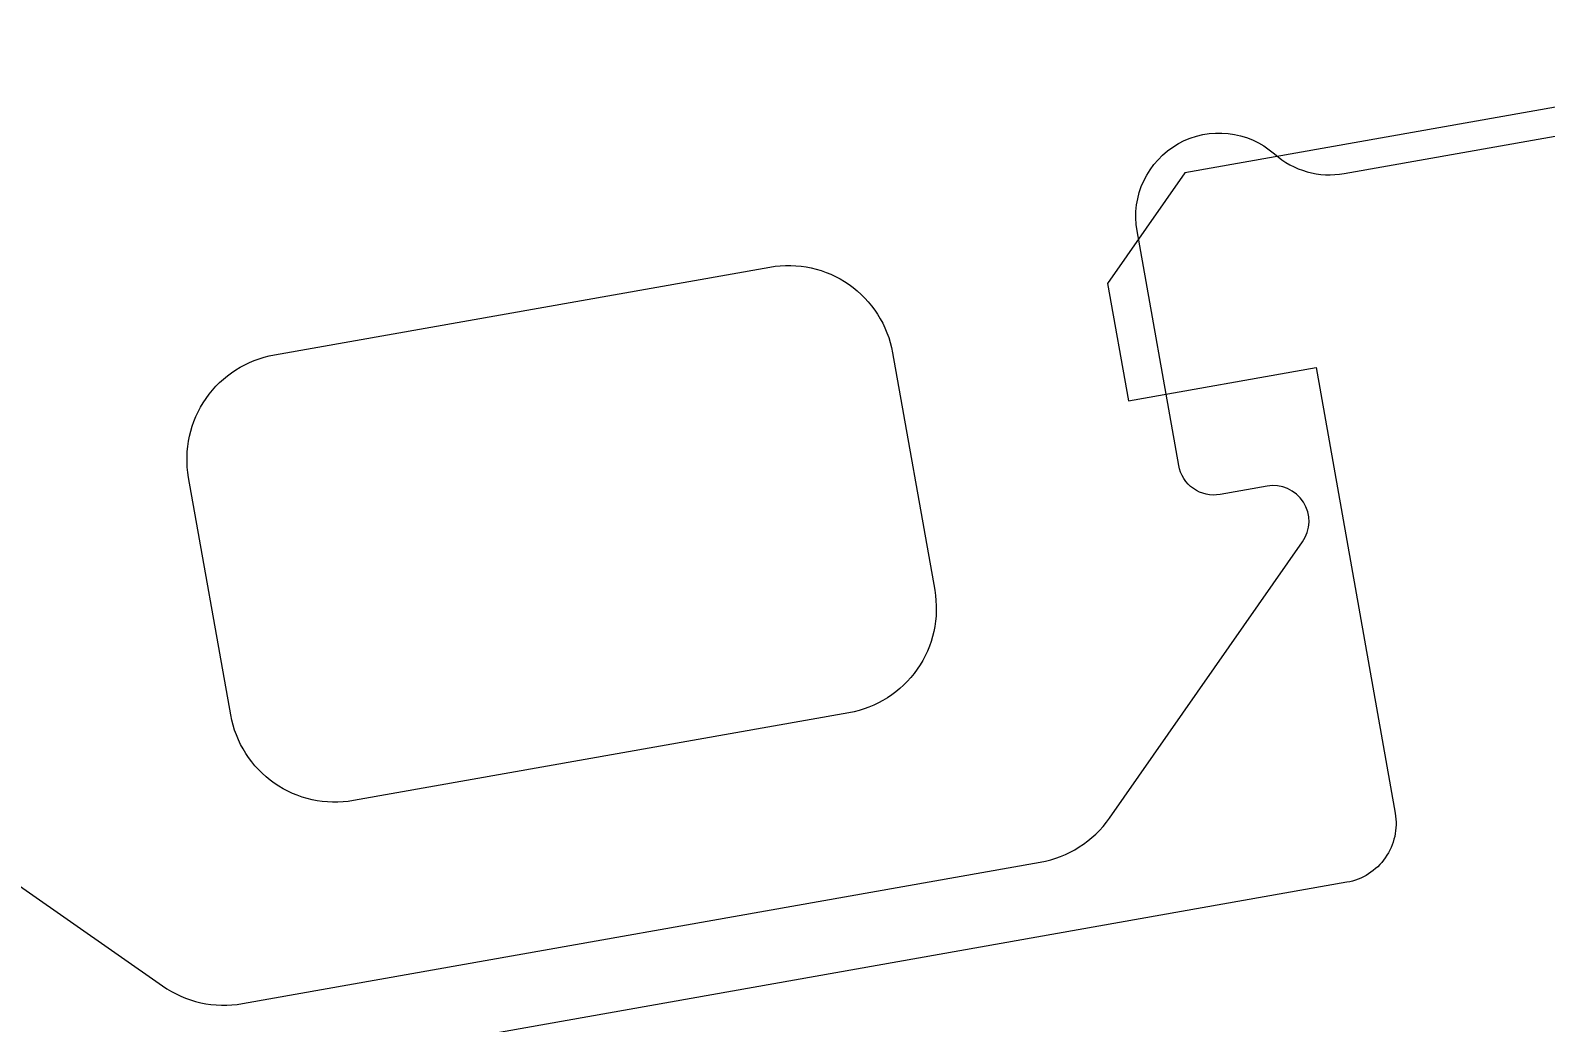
# Model space of a CAD drawing. Header units: millimetres. Extents: x -8417289 to 9420486, y 0 to 166066.
# Drawn here: x 73294.63 to 73302.38, y 105908.38 to 105913.45 of the extents above; entities that cross this region are included whole.
import ezdxf

# ---------------------------------------------------------------- set-up
doc = ezdxf.new("R2010")
doc.units = ezdxf.units.MM
doc.header["$MEASUREMENT"] = 0
doc.layers.add('АР_Размеры', color=175, linetype='Continuous', lineweight=9)
doc.layers.add('АР_Сущ Несущая стена', color=216, linetype='Continuous', lineweight=30)

msp = doc.modelspace()

# ---------------------------------------------------------------- linework, layer by layer
at = {"layer": 'АР_Размеры', "color": 5, "lineweight": 0, "ltscale": 100, "transparency": 33554687}
for points in [[(73340.1577, 105919.7456), (73300.5355, 105912.7231), (73300.1405, 105912.1577), (73300.2469, 105911.5575), (73301.2073, 105911.7277), (73301.6116, 105909.4468, -0.414362), (73301.3646, 105909.0934), (73294.7618, 105907.9232, -0.414326), (73293.5604, 105908.7628), (73293.2838, 105910.3234), (73294.3643, 105910.5149), (73294.2579, 105911.1152), (73293.5726, 105911.489), (73290.2111, 105910.8932, 0.551224), (73290.0161, 105910.4161), (73291.8261, 105907.889, -0.267349), (73291.9264, 105906.8596), (73291.3763, 105905.7715, 0.249629), (73291.4092, 105905.257), (73293.8772, 105901.1129, 0.827043), (73294.8843, 105901.4969), (73294.2247, 105905.2185, -0.414326), (73295.0644, 105906.4199), (73302.3875, 105907.7178, 0.414326)], [(73340.1577, 105919.7456), (73300.5355, 105912.7231), (73300.1405, 105912.1577), (73300.2469, 105911.5575), (73301.2073, 105911.7277), (73301.6116, 105909.4468, -0.414362), (73301.3646, 105909.0934), (73294.7618, 105907.9232, -0.414326), (73293.5604, 105908.7628), (73293.2838, 105910.3234), (73294.3643, 105910.5149), (73294.2579, 105911.1152), (73293.5726, 105911.489), (73290.2111, 105910.8932, 0.551224), (73290.0161, 105910.4161), (73291.8261, 105907.889, -0.267349), (73291.9264, 105906.8596), (73291.3763, 105905.7715, 0.249629), (73291.4092, 105905.257), (73293.8772, 105901.1129, 0.827043), (73294.8843, 105901.4969), (73294.2247, 105905.2185, -0.414326), (73295.0644, 105906.4199), (73302.3875, 105907.7178, 0.414326)], [(73340.1577, 105919.7456), (73300.5355, 105912.7231), (73300.1405, 105912.1577), (73300.2469, 105911.5575), (73301.2073, 105911.7277), (73301.6116, 105909.4468, -0.414362), (73301.3646, 105909.0934), (73294.7618, 105907.9232, -0.414326), (73293.5604, 105908.7628), (73293.2838, 105910.3234), (73294.3643, 105910.5149), (73294.2579, 105911.1152), (73293.5726, 105911.489), (73290.2111, 105910.8932, 0.551224), (73290.0161, 105910.4161), (73291.8261, 105907.889, -0.267349), (73291.9264, 105906.8596), (73291.3763, 105905.7715, 0.249629), (73291.4092, 105905.257), (73293.8772, 105901.1129, 0.827043), (73294.8843, 105901.4969), (73294.2247, 105905.2185, -0.414326), (73295.0644, 105906.4199), (73302.3875, 105907.7178, 0.414326)], [(73340.1577, 105919.7456), (73300.5355, 105912.7231), (73300.1405, 105912.1577), (73300.2469, 105911.5575), (73301.2073, 105911.7277), (73301.6116, 105909.4468, -0.414362), (73301.3646, 105909.0934), (73294.7618, 105907.9232, -0.414326), (73293.5604, 105908.7628), (73293.2838, 105910.3234), (73294.3643, 105910.5149), (73294.2579, 105911.1152), (73293.5726, 105911.489), (73290.2111, 105910.8932, 0.551224), (73290.0161, 105910.4161), (73291.8261, 105907.889, -0.267349), (73291.9264, 105906.8596), (73291.3763, 105905.7715, 0.249629), (73291.4092, 105905.257), (73293.8772, 105901.1129, 0.827043), (73294.8843, 105901.4969), (73294.2247, 105905.2185, -0.414326), (73295.0644, 105906.4199), (73302.3875, 105907.7178, 0.414326)], [(73340.1577, 105919.7456), (73300.5355, 105912.7231), (73300.1405, 105912.1577), (73300.2469, 105911.5575), (73301.2073, 105911.7277), (73301.6116, 105909.4468, -0.414362), (73301.3646, 105909.0934), (73294.7618, 105907.9232, -0.414326), (73293.5604, 105908.7628), (73293.2838, 105910.3234), (73294.3643, 105910.5149), (73294.2579, 105911.1152), (73293.5726, 105911.489), (73290.2111, 105910.8932, 0.551224), (73290.0161, 105910.4161), (73291.8261, 105907.889, -0.267349), (73291.9264, 105906.8596), (73291.3763, 105905.7715, 0.249629), (73291.4092, 105905.257), (73293.8772, 105901.1129, 0.827043), (73294.8843, 105901.4969), (73294.2247, 105905.2185, -0.414326), (73295.0644, 105906.4199), (73302.3875, 105907.7178, 0.414326)], [(73340.1577, 105919.7456), (73300.5355, 105912.7231), (73300.1405, 105912.1577), (73300.2469, 105911.5575), (73301.2073, 105911.7277), (73301.6116, 105909.4468, -0.414362), (73301.3646, 105909.0934), (73294.7618, 105907.9232, -0.414326), (73293.5604, 105908.7628), (73293.2838, 105910.3234), (73294.3643, 105910.5149), (73294.2579, 105911.1152), (73293.5726, 105911.489), (73290.2111, 105910.8932, 0.551224), (73290.0161, 105910.4161), (73291.8261, 105907.889, -0.267349), (73291.9264, 105906.8596), (73291.3763, 105905.7715, 0.249629), (73291.4092, 105905.257), (73293.8772, 105901.1129, 0.827043), (73294.8843, 105901.4969), (73294.2247, 105905.2185, -0.414326), (73295.0644, 105906.4199), (73302.3875, 105907.7178, 0.414326)], [(73340.1577, 105919.7456), (73300.5355, 105912.7231), (73300.1405, 105912.1577), (73300.2469, 105911.5575), (73301.2073, 105911.7277), (73301.6116, 105909.4468, -0.414362), (73301.3646, 105909.0934), (73294.7618, 105907.9232, -0.414326), (73293.5604, 105908.7628), (73293.2838, 105910.3234), (73294.3643, 105910.5149), (73294.2579, 105911.1152), (73293.5726, 105911.489), (73290.2111, 105910.8932, 0.551224), (73290.0161, 105910.4161), (73291.8261, 105907.889, -0.267349), (73291.9264, 105906.8596), (73291.3763, 105905.7715, 0.249629), (73291.4092, 105905.257), (73293.8772, 105901.1129, 0.827043), (73294.8843, 105901.4969), (73294.2247, 105905.2185, -0.414326), (73295.0644, 105906.4199), (73302.3875, 105907.7178, 0.414326)], [(73340.1577, 105919.7456), (73300.5355, 105912.7231), (73300.1405, 105912.1577), (73300.2469, 105911.5575), (73301.2073, 105911.7277), (73301.6116, 105909.4468, -0.414362), (73301.3646, 105909.0934), (73294.7618, 105907.9232, -0.414326), (73293.5604, 105908.7628), (73293.2838, 105910.3234), (73294.3643, 105910.5149), (73294.2579, 105911.1152), (73293.5726, 105911.489), (73290.2111, 105910.8932, 0.551224), (73290.0161, 105910.4161), (73291.8261, 105907.889, -0.267349), (73291.9264, 105906.8596), (73291.3763, 105905.7715, 0.249629), (73291.4092, 105905.257), (73293.8772, 105901.1129, 0.827043), (73294.8843, 105901.4969), (73294.2247, 105905.2185, -0.414326), (73295.0644, 105906.4199), (73302.3875, 105907.7178, 0.414326)], [(73340.1577, 105919.7456), (73300.5355, 105912.7231), (73300.1405, 105912.1577), (73300.2469, 105911.5575), (73301.2073, 105911.7277), (73301.6116, 105909.4468, -0.414362), (73301.3646, 105909.0934), (73294.7618, 105907.9232, -0.414326), (73293.5604, 105908.7628), (73293.2838, 105910.3234), (73294.3643, 105910.5149), (73294.2579, 105911.1152), (73293.5726, 105911.489), (73290.2111, 105910.8932, 0.551224), (73290.0161, 105910.4161), (73291.8261, 105907.889, -0.267349), (73291.9264, 105906.8596), (73291.3763, 105905.7715, 0.249629), (73291.4092, 105905.257), (73293.8772, 105901.1129, 0.827043), (73294.8843, 105901.4969), (73294.2247, 105905.2185, -0.414326), (73295.0644, 105906.4199), (73302.3875, 105907.7178, 0.414326)], [(73340.1577, 105919.7456), (73300.5355, 105912.7231), (73300.1405, 105912.1577), (73300.2469, 105911.5575), (73301.2073, 105911.7277), (73301.6116, 105909.4468, -0.414362), (73301.3646, 105909.0934), (73294.7618, 105907.9232, -0.414326), (73293.5604, 105908.7628), (73293.2838, 105910.3234), (73294.3643, 105910.5149), (73294.2579, 105911.1152), (73293.5726, 105911.489), (73290.2111, 105910.8932, 0.551224), (73290.0161, 105910.4161), (73291.8261, 105907.889, -0.267349), (73291.9264, 105906.8596), (73291.3763, 105905.7715, 0.249629), (73291.4092, 105905.257), (73293.8772, 105901.1129, 0.827043), (73294.8843, 105901.4969), (73294.2247, 105905.2185, -0.414326), (73295.0644, 105906.4199), (73302.3875, 105907.7178, 0.414326)], [(73340.1577, 105919.7456), (73300.5355, 105912.7231), (73300.1405, 105912.1577), (73300.2469, 105911.5575), (73301.2073, 105911.7277), (73301.6116, 105909.4468, -0.414362), (73301.3646, 105909.0934), (73294.7618, 105907.9232, -0.414326), (73293.5604, 105908.7628), (73293.2838, 105910.3234), (73294.3643, 105910.5149), (73294.2579, 105911.1152), (73293.5726, 105911.489), (73290.2111, 105910.8932, 0.551224), (73290.0161, 105910.4161), (73291.8261, 105907.889, -0.267349), (73291.9264, 105906.8596), (73291.3763, 105905.7715, 0.249629), (73291.4092, 105905.257), (73293.8772, 105901.1129, 0.827043), (73294.8843, 105901.4969), (73294.2247, 105905.2185, -0.414326), (73295.0644, 105906.4199), (73302.3875, 105907.7178, 0.414326)], [(73340.1577, 105919.7456), (73300.5355, 105912.7231), (73300.1405, 105912.1577), (73300.2469, 105911.5575), (73301.2073, 105911.7277), (73301.6116, 105909.4468, -0.414362), (73301.3646, 105909.0934), (73294.7618, 105907.9232, -0.414326), (73293.5604, 105908.7628), (73293.2838, 105910.3234), (73294.3643, 105910.5149), (73294.2579, 105911.1152), (73293.5726, 105911.489), (73290.2111, 105910.8932, 0.551224), (73290.0161, 105910.4161), (73291.8261, 105907.889, -0.267349), (73291.9264, 105906.8596), (73291.3763, 105905.7715, 0.249629), (73291.4092, 105905.257), (73293.8772, 105901.1129, 0.827043), (73294.8843, 105901.4969), (73294.2247, 105905.2185, -0.414326), (73295.0644, 105906.4199), (73302.3875, 105907.7178, 0.414326)], [(73340.1577, 105919.7456), (73300.5355, 105912.7231), (73300.1405, 105912.1577), (73300.2469, 105911.5575), (73301.2073, 105911.7277), (73301.6116, 105909.4468, -0.414362), (73301.3646, 105909.0934), (73294.7618, 105907.9232, -0.414326), (73293.5604, 105908.7628), (73293.2838, 105910.3234), (73294.3643, 105910.5149), (73294.2579, 105911.1152), (73293.5726, 105911.489), (73290.2111, 105910.8932, 0.551224), (73290.0161, 105910.4161), (73291.8261, 105907.889, -0.267349), (73291.9264, 105906.8596), (73291.3763, 105905.7715, 0.249629), (73291.4092, 105905.257), (73293.8772, 105901.1129, 0.827043), (73294.8843, 105901.4969), (73294.2247, 105905.2185, -0.414326), (73295.0644, 105906.4199), (73302.3875, 105907.7178, 0.414326)], [(73340.1577, 105919.7456), (73300.5355, 105912.7231), (73300.1405, 105912.1577), (73300.2469, 105911.5575), (73301.2073, 105911.7277), (73301.6116, 105909.4468, -0.414362), (73301.3646, 105909.0934), (73294.7618, 105907.9232, -0.414326), (73293.5604, 105908.7628), (73293.2838, 105910.3234), (73294.3643, 105910.5149), (73294.2579, 105911.1152), (73293.5726, 105911.489), (73290.2111, 105910.8932, 0.551224), (73290.0161, 105910.4161), (73291.8261, 105907.889, -0.267349), (73291.9264, 105906.8596), (73291.3763, 105905.7715, 0.249629), (73291.4092, 105905.257), (73293.8772, 105901.1129, 0.827043), (73294.8843, 105901.4969), (73294.2247, 105905.2185, -0.414326), (73295.0644, 105906.4199), (73302.3875, 105907.7178, 0.414326)], [(73340.1577, 105919.7456), (73300.5355, 105912.7231), (73300.1405, 105912.1577), (73300.2469, 105911.5575), (73301.2073, 105911.7277), (73301.6116, 105909.4468, -0.414362), (73301.3646, 105909.0934), (73294.7618, 105907.9232, -0.414326), (73293.5604, 105908.7628), (73293.2838, 105910.3234), (73294.3643, 105910.5149), (73294.2579, 105911.1152), (73293.5726, 105911.489), (73290.2111, 105910.8932, 0.551224), (73290.0161, 105910.4161), (73291.8261, 105907.889, -0.267349), (73291.9264, 105906.8596), (73291.3763, 105905.7715, 0.249629), (73291.4092, 105905.257), (73293.8772, 105901.1129, 0.827043), (73294.8843, 105901.4969), (73294.2247, 105905.2185, -0.414326), (73295.0644, 105906.4199), (73302.3875, 105907.7178, 0.414326)], [(73340.1577, 105919.7456), (73300.5355, 105912.7231), (73300.1405, 105912.1577), (73300.2469, 105911.5575), (73301.2073, 105911.7277), (73301.6116, 105909.4468, -0.414362), (73301.3646, 105909.0934), (73294.7618, 105907.9232, -0.414326), (73293.5604, 105908.7628), (73293.2838, 105910.3234), (73294.3643, 105910.5149), (73294.2579, 105911.1152), (73293.5726, 105911.489), (73290.2111, 105910.8932, 0.551224), (73290.0161, 105910.4161), (73291.8261, 105907.889, -0.267349), (73291.9264, 105906.8596), (73291.3763, 105905.7715, 0.249629), (73291.4092, 105905.257), (73293.8772, 105901.1129, 0.827043), (73294.8843, 105901.4969), (73294.2247, 105905.2185, -0.414326), (73295.0644, 105906.4199), (73302.3875, 105907.7178, 0.414326)], [(73340.1577, 105919.7456), (73300.5355, 105912.7231), (73300.1405, 105912.1577), (73300.2469, 105911.5575), (73301.2073, 105911.7277), (73301.6116, 105909.4468, -0.414362), (73301.3646, 105909.0934), (73294.7618, 105907.9232, -0.414326), (73293.5604, 105908.7628), (73293.2838, 105910.3234), (73294.3643, 105910.5149), (73294.2579, 105911.1152), (73293.5726, 105911.489), (73290.2111, 105910.8932, 0.551224), (73290.0161, 105910.4161), (73291.8261, 105907.889, -0.267349), (73291.9264, 105906.8596), (73291.3763, 105905.7715, 0.249629), (73291.4092, 105905.257), (73293.8772, 105901.1129, 0.827043), (73294.8843, 105901.4969), (73294.2247, 105905.2185, -0.414326), (73295.0644, 105906.4199), (73302.3875, 105907.7178, 0.414326)], [(73340.1577, 105919.7456), (73300.5355, 105912.7231), (73300.1405, 105912.1577), (73300.2469, 105911.5575), (73301.2073, 105911.7277), (73301.6116, 105909.4468, -0.414362), (73301.3646, 105909.0934), (73294.7618, 105907.9232, -0.414326), (73293.5604, 105908.7628), (73293.2838, 105910.3234), (73294.3643, 105910.5149), (73294.2579, 105911.1152), (73293.5726, 105911.489), (73290.2111, 105910.8932, 0.551224), (73290.0161, 105910.4161), (73291.8261, 105907.889, -0.267349), (73291.9264, 105906.8596), (73291.3763, 105905.7715, 0.249629), (73291.4092, 105905.257), (73293.8772, 105901.1129, 0.827043), (73294.8843, 105901.4969), (73294.2247, 105905.2185, -0.414326), (73295.0644, 105906.4199), (73302.3875, 105907.7178, 0.414326)], [(73340.1577, 105919.7456), (73300.5355, 105912.7231), (73300.1405, 105912.1577), (73300.2469, 105911.5575), (73301.2073, 105911.7277), (73301.6116, 105909.4468, -0.414362), (73301.3646, 105909.0934), (73294.7618, 105907.9232, -0.414326), (73293.5604, 105908.7628), (73293.2838, 105910.3234), (73294.3643, 105910.5149), (73294.2579, 105911.1152), (73293.5726, 105911.489), (73290.2111, 105910.8932, 0.551224), (73290.0161, 105910.4161), (73291.8261, 105907.889, -0.267349), (73291.9264, 105906.8596), (73291.3763, 105905.7715, 0.249629), (73291.4092, 105905.257), (73293.8772, 105901.1129, 0.827043), (73294.8843, 105901.4969), (73294.2247, 105905.2185, -0.414326), (73295.0644, 105906.4199), (73302.3875, 105907.7178, 0.414326)], [(73340.1577, 105919.7456), (73300.5355, 105912.7231), (73300.1405, 105912.1577), (73300.2469, 105911.5575), (73301.2073, 105911.7277), (73301.6116, 105909.4468, -0.414362), (73301.3646, 105909.0934), (73294.7618, 105907.9232, -0.414326), (73293.5604, 105908.7628), (73293.2838, 105910.3234), (73294.3643, 105910.5149), (73294.2579, 105911.1152), (73293.5726, 105911.489), (73290.2111, 105910.8932, 0.551224), (73290.0161, 105910.4161), (73291.8261, 105907.889, -0.267349), (73291.9264, 105906.8596), (73291.3763, 105905.7715, 0.249629), (73291.4092, 105905.257), (73293.8772, 105901.1129, 0.827043), (73294.8843, 105901.4969), (73294.2247, 105905.2185, -0.414326), (73295.0644, 105906.4199), (73302.3875, 105907.7178, 0.414326)], [(73340.1577, 105919.7456), (73300.5355, 105912.7231), (73300.1405, 105912.1577), (73300.2469, 105911.5575), (73301.2073, 105911.7277), (73301.6116, 105909.4468, -0.414362), (73301.3646, 105909.0934), (73294.7618, 105907.9232, -0.414326), (73293.5604, 105908.7628), (73293.2838, 105910.3234), (73294.3643, 105910.5149), (73294.2579, 105911.1152), (73293.5726, 105911.489), (73290.2111, 105910.8932, 0.551224), (73290.0161, 105910.4161), (73291.8261, 105907.889, -0.267349), (73291.9264, 105906.8596), (73291.3763, 105905.7715, 0.249629), (73291.4092, 105905.257), (73293.8772, 105901.1129, 0.827043), (73294.8843, 105901.4969), (73294.2247, 105905.2185, -0.414326), (73295.0644, 105906.4199), (73302.3875, 105907.7178, 0.414326)], [(73340.1577, 105919.7456), (73300.5355, 105912.7231), (73300.1405, 105912.1577), (73300.2469, 105911.5575), (73301.2073, 105911.7277), (73301.6116, 105909.4468, -0.414362), (73301.3646, 105909.0934), (73294.7618, 105907.9232, -0.414326), (73293.5604, 105908.7628), (73293.2838, 105910.3234), (73294.3643, 105910.5149), (73294.2579, 105911.1152), (73293.5726, 105911.489), (73290.2111, 105910.8932, 0.551224), (73290.0161, 105910.4161), (73291.8261, 105907.889, -0.267349), (73291.9264, 105906.8596), (73291.3763, 105905.7715, 0.249629), (73291.4092, 105905.257), (73293.8772, 105901.1129, 0.827043), (73294.8843, 105901.4969), (73294.2247, 105905.2185, -0.414326), (73295.0644, 105906.4199), (73302.3875, 105907.7178, 0.414326)], [(73340.1577, 105919.7456), (73300.5355, 105912.7231), (73300.1405, 105912.1577), (73300.2469, 105911.5575), (73301.2073, 105911.7277), (73301.6116, 105909.4468, -0.414362), (73301.3646, 105909.0934), (73294.7618, 105907.9232, -0.414326), (73293.5604, 105908.7628), (73293.2838, 105910.3234), (73294.3643, 105910.5149), (73294.2579, 105911.1152), (73293.5726, 105911.489), (73290.2111, 105910.8932, 0.551224), (73290.0161, 105910.4161), (73291.8261, 105907.889, -0.267349), (73291.9264, 105906.8596), (73291.3763, 105905.7715, 0.249629), (73291.4092, 105905.257), (73293.8772, 105901.1129, 0.827043), (73294.8843, 105901.4969), (73294.2247, 105905.2185, -0.414326), (73295.0644, 105906.4199), (73302.3875, 105907.7178, 0.414326)], [(73340.1577, 105919.7456), (73300.5355, 105912.7231), (73300.1405, 105912.1577), (73300.2469, 105911.5575), (73301.2073, 105911.7277), (73301.6116, 105909.4468, -0.414362), (73301.3646, 105909.0934), (73294.7618, 105907.9232, -0.414326), (73293.5604, 105908.7628), (73293.2838, 105910.3234), (73294.3643, 105910.5149), (73294.2579, 105911.1152), (73293.5726, 105911.489), (73290.2111, 105910.8932, 0.551224), (73290.0161, 105910.4161), (73291.8261, 105907.889, -0.267349), (73291.9264, 105906.8596), (73291.3763, 105905.7715, 0.249629), (73291.4092, 105905.257), (73293.8772, 105901.1129, 0.827043), (73294.8843, 105901.4969), (73294.2247, 105905.2185, -0.414326), (73295.0644, 105906.4199), (73302.3875, 105907.7178, 0.414326)], [(73340.1577, 105919.7456), (73300.5355, 105912.7231), (73300.1405, 105912.1577), (73300.2469, 105911.5575), (73301.2073, 105911.7277), (73301.6116, 105909.4468, -0.414362), (73301.3646, 105909.0934), (73294.7618, 105907.9232, -0.414326), (73293.5604, 105908.7628), (73293.2838, 105910.3234), (73294.3643, 105910.5149), (73294.2579, 105911.1152), (73293.5726, 105911.489), (73290.2111, 105910.8932, 0.551224), (73290.0161, 105910.4161), (73291.8261, 105907.889, -0.267349), (73291.9264, 105906.8596), (73291.3763, 105905.7715, 0.249629), (73291.4092, 105905.257), (73293.8772, 105901.1129, 0.827043), (73294.8843, 105901.4969), (73294.2247, 105905.2185, -0.414326), (73295.0644, 105906.4199), (73302.3875, 105907.7178, 0.414326)], [(73340.1577, 105919.7456), (73300.5355, 105912.7231), (73300.1405, 105912.1577), (73300.2469, 105911.5575), (73301.2073, 105911.7277), (73301.6116, 105909.4468, -0.414362), (73301.3646, 105909.0934), (73294.7618, 105907.9232, -0.414326), (73293.5604, 105908.7628), (73293.2838, 105910.3234), (73294.3643, 105910.5149), (73294.2579, 105911.1152), (73293.5726, 105911.489), (73290.2111, 105910.8932, 0.551224), (73290.0161, 105910.4161), (73291.8261, 105907.889, -0.267349), (73291.9264, 105906.8596), (73291.3763, 105905.7715, 0.249629), (73291.4092, 105905.257), (73293.8772, 105901.1129, 0.827043), (73294.8843, 105901.4969), (73294.2247, 105905.2185, -0.414326), (73295.0644, 105906.4199), (73302.3875, 105907.7178, 0.414326)], [(73340.1577, 105919.7456), (73300.5355, 105912.7231), (73300.1405, 105912.1577), (73300.2469, 105911.5575), (73301.2073, 105911.7277), (73301.6116, 105909.4468, -0.414362), (73301.3646, 105909.0934), (73294.7618, 105907.9232, -0.414326), (73293.5604, 105908.7628), (73293.2838, 105910.3234), (73294.3643, 105910.5149), (73294.2579, 105911.1152), (73293.5726, 105911.489), (73290.2111, 105910.8932, 0.551224), (73290.0161, 105910.4161), (73291.8261, 105907.889, -0.267349), (73291.9264, 105906.8596), (73291.3763, 105905.7715, 0.249629), (73291.4092, 105905.257), (73293.8772, 105901.1129, 0.827043), (73294.8843, 105901.4969), (73294.2247, 105905.2185, -0.414326), (73295.0644, 105906.4199), (73302.3875, 105907.7178, 0.414326)], [(73340.1577, 105919.7456), (73300.5355, 105912.7231), (73300.1405, 105912.1577), (73300.2469, 105911.5575), (73301.2073, 105911.7277), (73301.6116, 105909.4468, -0.414362), (73301.3646, 105909.0934), (73294.7618, 105907.9232, -0.414326), (73293.5604, 105908.7628), (73293.2838, 105910.3234), (73294.3643, 105910.5149), (73294.2579, 105911.1152), (73293.5726, 105911.489), (73290.2111, 105910.8932, 0.551224), (73290.0161, 105910.4161), (73291.8261, 105907.889, -0.267349), (73291.9264, 105906.8596), (73291.3763, 105905.7715, 0.249629), (73291.4092, 105905.257), (73293.8772, 105901.1129, 0.827043), (73294.8843, 105901.4969), (73294.2247, 105905.2185, -0.414326), (73295.0644, 105906.4199), (73302.3875, 105907.7178, 0.414326)], [(73340.1577, 105919.7456), (73300.5355, 105912.7231), (73300.1405, 105912.1577), (73300.2469, 105911.5575), (73301.2073, 105911.7277), (73301.6116, 105909.4468, -0.414362), (73301.3646, 105909.0934), (73294.7618, 105907.9232, -0.414326), (73293.5604, 105908.7628), (73293.2838, 105910.3234), (73294.3643, 105910.5149), (73294.2579, 105911.1152), (73293.5726, 105911.489), (73290.2111, 105910.8932, 0.551224), (73290.0161, 105910.4161), (73291.8261, 105907.889, -0.267349), (73291.9264, 105906.8596), (73291.3763, 105905.7715, 0.249629), (73291.4092, 105905.257), (73293.8772, 105901.1129, 0.827043), (73294.8843, 105901.4969), (73294.2247, 105905.2185, -0.414326), (73295.0644, 105906.4199), (73302.3875, 105907.7178, 0.414326)], [(73286.9386, 105914.4522, -0.164997), (73288.8058, 105911.0541), (73288.8271, 105910.934, 0.414304), (73289.3217, 105910.5883), (73293.0433, 105911.2479, 0.228696), (73293.3441, 105911.4649, -0.319049), (73293.7875, 105911.683, -0.319002), (73294.1396, 105911.3363), (73294.3523, 105910.1358, -0.4144), (73294.2042, 105909.9238), (73293.9641, 105909.8812, 0.668339), (73293.8912, 105909.5512), (73295.3045, 105908.5635, 0.198883), (73295.7145, 105908.4729), (73299.7962, 105909.1964, 0.198883), (73300.1502, 105909.4223), (73301.1379, 105910.8356, 0.668339), (73300.9561, 105911.1204), (73300.716, 105911.0779, -0.4144), (73300.504, 105911.2261), (73300.2912, 105912.4266, -0.710202), (73300.994, 105912.8208, 0.228696), (73301.3511, 105912.7203), (73310.5246, 105914.3462, 0.414362)], [(73286.9386, 105914.4522, -0.164997), (73288.8058, 105911.0541), (73288.8271, 105910.934, 0.414304), (73289.3217, 105910.5883), (73293.0433, 105911.2479, 0.228696), (73293.3441, 105911.4649, -0.319049), (73293.7875, 105911.683, -0.319002), (73294.1396, 105911.3363), (73294.3523, 105910.1358, -0.4144), (73294.2042, 105909.9238), (73293.9641, 105909.8812, 0.668339), (73293.8912, 105909.5512), (73295.3045, 105908.5635, 0.198883), (73295.7145, 105908.4729), (73299.7962, 105909.1964, 0.198883), (73300.1502, 105909.4223), (73301.1379, 105910.8356, 0.668339), (73300.9561, 105911.1204), (73300.716, 105911.0779, -0.4144), (73300.504, 105911.2261), (73300.2912, 105912.4266, -0.710202), (73300.994, 105912.8208, 0.228696), (73301.3511, 105912.7203), (73310.5246, 105914.3462, 0.414362)], [(73286.9386, 105914.4522, -0.164997), (73288.8058, 105911.0541), (73288.8271, 105910.934, 0.414304), (73289.3217, 105910.5883), (73293.0433, 105911.2479, 0.228696), (73293.3441, 105911.4649, -0.319049), (73293.7875, 105911.683, -0.319002), (73294.1396, 105911.3363), (73294.3523, 105910.1358, -0.4144), (73294.2042, 105909.9238), (73293.9641, 105909.8812, 0.668339), (73293.8912, 105909.5512), (73295.3045, 105908.5635, 0.198883), (73295.7145, 105908.4729), (73299.7962, 105909.1964, 0.198883), (73300.1502, 105909.4223), (73301.1379, 105910.8356, 0.668339), (73300.9561, 105911.1204), (73300.716, 105911.0779, -0.4144), (73300.504, 105911.2261), (73300.2912, 105912.4266, -0.710202), (73300.994, 105912.8208, 0.228696), (73301.3511, 105912.7203), (73310.5246, 105914.3462, 0.414362)], [(73286.9386, 105914.4522, -0.164997), (73288.8058, 105911.0541), (73288.8271, 105910.934, 0.414304), (73289.3217, 105910.5883), (73293.0433, 105911.2479, 0.228696), (73293.3441, 105911.4649, -0.319049), (73293.7875, 105911.683, -0.319002), (73294.1396, 105911.3363), (73294.3523, 105910.1358, -0.4144), (73294.2042, 105909.9238), (73293.9641, 105909.8812, 0.668339), (73293.8912, 105909.5512), (73295.3045, 105908.5635, 0.198883), (73295.7145, 105908.4729), (73299.7962, 105909.1964, 0.198883), (73300.1502, 105909.4223), (73301.1379, 105910.8356, 0.668339), (73300.9561, 105911.1204), (73300.716, 105911.0779, -0.4144), (73300.504, 105911.2261), (73300.2912, 105912.4266, -0.710202), (73300.994, 105912.8208, 0.228696), (73301.3511, 105912.7203), (73310.5246, 105914.3462, 0.414362)], [(73286.9386, 105914.4522, -0.164997), (73288.8058, 105911.0541), (73288.8271, 105910.934, 0.414304), (73289.3217, 105910.5883), (73293.0433, 105911.2479, 0.228696), (73293.3441, 105911.4649, -0.319049), (73293.7875, 105911.683, -0.319002), (73294.1396, 105911.3363), (73294.3523, 105910.1358, -0.4144), (73294.2042, 105909.9238), (73293.9641, 105909.8812, 0.668339), (73293.8912, 105909.5512), (73295.3045, 105908.5635, 0.198883), (73295.7145, 105908.4729), (73299.7962, 105909.1964, 0.198883), (73300.1502, 105909.4223), (73301.1379, 105910.8356, 0.668339), (73300.9561, 105911.1204), (73300.716, 105911.0779, -0.4144), (73300.504, 105911.2261), (73300.2912, 105912.4266, -0.710202), (73300.994, 105912.8208, 0.228696), (73301.3511, 105912.7203), (73310.5246, 105914.3462, 0.414362)], [(73286.9386, 105914.4522, -0.164997), (73288.8058, 105911.0541), (73288.8271, 105910.934, 0.414304), (73289.3217, 105910.5883), (73293.0433, 105911.2479, 0.228696), (73293.3441, 105911.4649, -0.319049), (73293.7875, 105911.683, -0.319002), (73294.1396, 105911.3363), (73294.3523, 105910.1358, -0.4144), (73294.2042, 105909.9238), (73293.9641, 105909.8812, 0.668339), (73293.8912, 105909.5512), (73295.3045, 105908.5635, 0.198883), (73295.7145, 105908.4729), (73299.7962, 105909.1964, 0.198883), (73300.1502, 105909.4223), (73301.1379, 105910.8356, 0.668339), (73300.9561, 105911.1204), (73300.716, 105911.0779, -0.4144), (73300.504, 105911.2261), (73300.2912, 105912.4266, -0.710202), (73300.994, 105912.8208, 0.228696), (73301.3511, 105912.7203), (73310.5246, 105914.3462, 0.414362)], [(73286.9386, 105914.4522, -0.164997), (73288.8058, 105911.0541), (73288.8271, 105910.934, 0.414304), (73289.3217, 105910.5883), (73293.0433, 105911.2479, 0.228696), (73293.3441, 105911.4649, -0.319049), (73293.7875, 105911.683, -0.319002), (73294.1396, 105911.3363), (73294.3523, 105910.1358, -0.4144), (73294.2042, 105909.9238), (73293.9641, 105909.8812, 0.668339), (73293.8912, 105909.5512), (73295.3045, 105908.5635, 0.198883), (73295.7145, 105908.4729), (73299.7962, 105909.1964, 0.198883), (73300.1502, 105909.4223), (73301.1379, 105910.8356, 0.668339), (73300.9561, 105911.1204), (73300.716, 105911.0779, -0.4144), (73300.504, 105911.2261), (73300.2912, 105912.4266, -0.710202), (73300.994, 105912.8208, 0.228696), (73301.3511, 105912.7203), (73310.5246, 105914.3462, 0.414362)], [(73286.9386, 105914.4522, -0.164997), (73288.8058, 105911.0541), (73288.8271, 105910.934, 0.414304), (73289.3217, 105910.5883), (73293.0433, 105911.2479, 0.228696), (73293.3441, 105911.4649, -0.319049), (73293.7875, 105911.683, -0.319002), (73294.1396, 105911.3363), (73294.3523, 105910.1358, -0.4144), (73294.2042, 105909.9238), (73293.9641, 105909.8812, 0.668339), (73293.8912, 105909.5512), (73295.3045, 105908.5635, 0.198883), (73295.7145, 105908.4729), (73299.7962, 105909.1964, 0.198883), (73300.1502, 105909.4223), (73301.1379, 105910.8356, 0.668339), (73300.9561, 105911.1204), (73300.716, 105911.0779, -0.4144), (73300.504, 105911.2261), (73300.2912, 105912.4266, -0.710202), (73300.994, 105912.8208, 0.228696), (73301.3511, 105912.7203), (73310.5246, 105914.3462, 0.414362)], [(73286.9386, 105914.4522, -0.164997), (73288.8058, 105911.0541), (73288.8271, 105910.934, 0.414304), (73289.3217, 105910.5883), (73293.0433, 105911.2479, 0.228696), (73293.3441, 105911.4649, -0.319049), (73293.7875, 105911.683, -0.319002), (73294.1396, 105911.3363), (73294.3523, 105910.1358, -0.4144), (73294.2042, 105909.9238), (73293.9641, 105909.8812, 0.668339), (73293.8912, 105909.5512), (73295.3045, 105908.5635, 0.198883), (73295.7145, 105908.4729), (73299.7962, 105909.1964, 0.198883), (73300.1502, 105909.4223), (73301.1379, 105910.8356, 0.668339), (73300.9561, 105911.1204), (73300.716, 105911.0779, -0.4144), (73300.504, 105911.2261), (73300.2912, 105912.4266, -0.710202), (73300.994, 105912.8208, 0.228696), (73301.3511, 105912.7203), (73310.5246, 105914.3462, 0.414362)], [(73286.9386, 105914.4522, -0.164997), (73288.8058, 105911.0541), (73288.8271, 105910.934, 0.414304), (73289.3217, 105910.5883), (73293.0433, 105911.2479, 0.228696), (73293.3441, 105911.4649, -0.319049), (73293.7875, 105911.683, -0.319002), (73294.1396, 105911.3363), (73294.3523, 105910.1358, -0.4144), (73294.2042, 105909.9238), (73293.9641, 105909.8812, 0.668339), (73293.8912, 105909.5512), (73295.3045, 105908.5635, 0.198883), (73295.7145, 105908.4729), (73299.7962, 105909.1964, 0.198883), (73300.1502, 105909.4223), (73301.1379, 105910.8356, 0.668339), (73300.9561, 105911.1204), (73300.716, 105911.0779, -0.4144), (73300.504, 105911.2261), (73300.2912, 105912.4266, -0.710202), (73300.994, 105912.8208, 0.228696), (73301.3511, 105912.7203), (73310.5246, 105914.3462, 0.414362)], [(73286.9386, 105914.4522, -0.164997), (73288.8058, 105911.0541), (73288.8271, 105910.934, 0.414304), (73289.3217, 105910.5883), (73293.0433, 105911.2479, 0.228696), (73293.3441, 105911.4649, -0.319049), (73293.7875, 105911.683, -0.319002), (73294.1396, 105911.3363), (73294.3523, 105910.1358, -0.4144), (73294.2042, 105909.9238), (73293.9641, 105909.8812, 0.668339), (73293.8912, 105909.5512), (73295.3045, 105908.5635, 0.198883), (73295.7145, 105908.4729), (73299.7962, 105909.1964, 0.198883), (73300.1502, 105909.4223), (73301.1379, 105910.8356, 0.668339), (73300.9561, 105911.1204), (73300.716, 105911.0779, -0.4144), (73300.504, 105911.2261), (73300.2912, 105912.4266, -0.710202), (73300.994, 105912.8208, 0.228696), (73301.3511, 105912.7203), (73310.5246, 105914.3462, 0.414362)], [(73286.9386, 105914.4522, -0.164997), (73288.8058, 105911.0541), (73288.8271, 105910.934, 0.414304), (73289.3217, 105910.5883), (73293.0433, 105911.2479, 0.228696), (73293.3441, 105911.4649, -0.319049), (73293.7875, 105911.683, -0.319002), (73294.1396, 105911.3363), (73294.3523, 105910.1358, -0.4144), (73294.2042, 105909.9238), (73293.9641, 105909.8812, 0.668339), (73293.8912, 105909.5512), (73295.3045, 105908.5635, 0.198883), (73295.7145, 105908.4729), (73299.7962, 105909.1964, 0.198883), (73300.1502, 105909.4223), (73301.1379, 105910.8356, 0.668339), (73300.9561, 105911.1204), (73300.716, 105911.0779, -0.4144), (73300.504, 105911.2261), (73300.2912, 105912.4266, -0.710202), (73300.994, 105912.8208, 0.228696), (73301.3511, 105912.7203), (73310.5246, 105914.3462, 0.414362)], [(73286.9386, 105914.4522, -0.164997), (73288.8058, 105911.0541), (73288.8271, 105910.934, 0.414304), (73289.3217, 105910.5883), (73293.0433, 105911.2479, 0.228696), (73293.3441, 105911.4649, -0.319049), (73293.7875, 105911.683, -0.319002), (73294.1396, 105911.3363), (73294.3523, 105910.1358, -0.4144), (73294.2042, 105909.9238), (73293.9641, 105909.8812, 0.668339), (73293.8912, 105909.5512), (73295.3045, 105908.5635, 0.198883), (73295.7145, 105908.4729), (73299.7962, 105909.1964, 0.198883), (73300.1502, 105909.4223), (73301.1379, 105910.8356, 0.668339), (73300.9561, 105911.1204), (73300.716, 105911.0779, -0.4144), (73300.504, 105911.2261), (73300.2912, 105912.4266, -0.710202), (73300.994, 105912.8208, 0.228696), (73301.3511, 105912.7203), (73310.5246, 105914.3462, 0.414362)], [(73286.9386, 105914.4522, -0.164997), (73288.8058, 105911.0541), (73288.8271, 105910.934, 0.414304), (73289.3217, 105910.5883), (73293.0433, 105911.2479, 0.228696), (73293.3441, 105911.4649, -0.319049), (73293.7875, 105911.683, -0.319002), (73294.1396, 105911.3363), (73294.3523, 105910.1358, -0.4144), (73294.2042, 105909.9238), (73293.9641, 105909.8812, 0.668339), (73293.8912, 105909.5512), (73295.3045, 105908.5635, 0.198883), (73295.7145, 105908.4729), (73299.7962, 105909.1964, 0.198883), (73300.1502, 105909.4223), (73301.1379, 105910.8356, 0.668339), (73300.9561, 105911.1204), (73300.716, 105911.0779, -0.4144), (73300.504, 105911.2261), (73300.2912, 105912.4266, -0.710202), (73300.994, 105912.8208, 0.228696), (73301.3511, 105912.7203), (73310.5246, 105914.3462, 0.414362)], [(73286.9386, 105914.4522, -0.164997), (73288.8058, 105911.0541), (73288.8271, 105910.934, 0.414304), (73289.3217, 105910.5883), (73293.0433, 105911.2479, 0.228696), (73293.3441, 105911.4649, -0.319049), (73293.7875, 105911.683, -0.319002), (73294.1396, 105911.3363), (73294.3523, 105910.1358, -0.4144), (73294.2042, 105909.9238), (73293.9641, 105909.8812, 0.668339), (73293.8912, 105909.5512), (73295.3045, 105908.5635, 0.198883), (73295.7145, 105908.4729), (73299.7962, 105909.1964, 0.198883), (73300.1502, 105909.4223), (73301.1379, 105910.8356, 0.668339), (73300.9561, 105911.1204), (73300.716, 105911.0779, -0.4144), (73300.504, 105911.2261), (73300.2912, 105912.4266, -0.710202), (73300.994, 105912.8208, 0.228696), (73301.3511, 105912.7203), (73310.5246, 105914.3462, 0.414362)], [(73286.9386, 105914.4522, -0.164997), (73288.8058, 105911.0541), (73288.8271, 105910.934, 0.414304), (73289.3217, 105910.5883), (73293.0433, 105911.2479, 0.228696), (73293.3441, 105911.4649, -0.319049), (73293.7875, 105911.683, -0.319002), (73294.1396, 105911.3363), (73294.3523, 105910.1358, -0.4144), (73294.2042, 105909.9238), (73293.9641, 105909.8812, 0.668339), (73293.8912, 105909.5512), (73295.3045, 105908.5635, 0.198883), (73295.7145, 105908.4729), (73299.7962, 105909.1964, 0.198883), (73300.1502, 105909.4223), (73301.1379, 105910.8356, 0.668339), (73300.9561, 105911.1204), (73300.716, 105911.0779, -0.4144), (73300.504, 105911.2261), (73300.2912, 105912.4266, -0.710202), (73300.994, 105912.8208, 0.228696), (73301.3511, 105912.7203), (73310.5246, 105914.3462, 0.414362)], [(73286.9386, 105914.4522, -0.164997), (73288.8058, 105911.0541), (73288.8271, 105910.934, 0.414304), (73289.3217, 105910.5883), (73293.0433, 105911.2479, 0.228696), (73293.3441, 105911.4649, -0.319049), (73293.7875, 105911.683, -0.319002), (73294.1396, 105911.3363), (73294.3523, 105910.1358, -0.4144), (73294.2042, 105909.9238), (73293.9641, 105909.8812, 0.668339), (73293.8912, 105909.5512), (73295.3045, 105908.5635, 0.198883), (73295.7145, 105908.4729), (73299.7962, 105909.1964, 0.198883), (73300.1502, 105909.4223), (73301.1379, 105910.8356, 0.668339), (73300.9561, 105911.1204), (73300.716, 105911.0779, -0.4144), (73300.504, 105911.2261), (73300.2912, 105912.4266, -0.710202), (73300.994, 105912.8208, 0.228696), (73301.3511, 105912.7203), (73310.5246, 105914.3462, 0.414362)], [(73286.9386, 105914.4522, -0.164997), (73288.8058, 105911.0541), (73288.8271, 105910.934, 0.414304), (73289.3217, 105910.5883), (73293.0433, 105911.2479, 0.228696), (73293.3441, 105911.4649, -0.319049), (73293.7875, 105911.683, -0.319002), (73294.1396, 105911.3363), (73294.3523, 105910.1358, -0.4144), (73294.2042, 105909.9238), (73293.9641, 105909.8812, 0.668339), (73293.8912, 105909.5512), (73295.3045, 105908.5635, 0.198883), (73295.7145, 105908.4729), (73299.7962, 105909.1964, 0.198883), (73300.1502, 105909.4223), (73301.1379, 105910.8356, 0.668339), (73300.9561, 105911.1204), (73300.716, 105911.0779, -0.4144), (73300.504, 105911.2261), (73300.2912, 105912.4266, -0.710202), (73300.994, 105912.8208, 0.228696), (73301.3511, 105912.7203), (73310.5246, 105914.3462, 0.414362)], [(73286.9386, 105914.4522, -0.164997), (73288.8058, 105911.0541), (73288.8271, 105910.934, 0.414304), (73289.3217, 105910.5883), (73293.0433, 105911.2479, 0.228696), (73293.3441, 105911.4649, -0.319049), (73293.7875, 105911.683, -0.319002), (73294.1396, 105911.3363), (73294.3523, 105910.1358, -0.4144), (73294.2042, 105909.9238), (73293.9641, 105909.8812, 0.668339), (73293.8912, 105909.5512), (73295.3045, 105908.5635, 0.198883), (73295.7145, 105908.4729), (73299.7962, 105909.1964, 0.198883), (73300.1502, 105909.4223), (73301.1379, 105910.8356, 0.668339), (73300.9561, 105911.1204), (73300.716, 105911.0779, -0.4144), (73300.504, 105911.2261), (73300.2912, 105912.4266, -0.710202), (73300.994, 105912.8208, 0.228696), (73301.3511, 105912.7203), (73310.5246, 105914.3462, 0.414362)], [(73286.9386, 105914.4522, -0.164997), (73288.8058, 105911.0541), (73288.8271, 105910.934, 0.414304), (73289.3217, 105910.5883), (73293.0433, 105911.2479, 0.228696), (73293.3441, 105911.4649, -0.319049), (73293.7875, 105911.683, -0.319002), (73294.1396, 105911.3363), (73294.3523, 105910.1358, -0.4144), (73294.2042, 105909.9238), (73293.9641, 105909.8812, 0.668339), (73293.8912, 105909.5512), (73295.3045, 105908.5635, 0.198883), (73295.7145, 105908.4729), (73299.7962, 105909.1964, 0.198883), (73300.1502, 105909.4223), (73301.1379, 105910.8356, 0.668339), (73300.9561, 105911.1204), (73300.716, 105911.0779, -0.4144), (73300.504, 105911.2261), (73300.2912, 105912.4266, -0.710202), (73300.994, 105912.8208, 0.228696), (73301.3511, 105912.7203), (73310.5246, 105914.3462, 0.414362)], [(73286.9386, 105914.4522, -0.164997), (73288.8058, 105911.0541), (73288.8271, 105910.934, 0.414304), (73289.3217, 105910.5883), (73293.0433, 105911.2479, 0.228696), (73293.3441, 105911.4649, -0.319049), (73293.7875, 105911.683, -0.319002), (73294.1396, 105911.3363), (73294.3523, 105910.1358, -0.4144), (73294.2042, 105909.9238), (73293.9641, 105909.8812, 0.668339), (73293.8912, 105909.5512), (73295.3045, 105908.5635, 0.198883), (73295.7145, 105908.4729), (73299.7962, 105909.1964, 0.198883), (73300.1502, 105909.4223), (73301.1379, 105910.8356, 0.668339), (73300.9561, 105911.1204), (73300.716, 105911.0779, -0.4144), (73300.504, 105911.2261), (73300.2912, 105912.4266, -0.710202), (73300.994, 105912.8208, 0.228696), (73301.3511, 105912.7203), (73310.5246, 105914.3462, 0.414362)], [(73286.9386, 105914.4522, -0.164997), (73288.8058, 105911.0541), (73288.8271, 105910.934, 0.414304), (73289.3217, 105910.5883), (73293.0433, 105911.2479, 0.228696), (73293.3441, 105911.4649, -0.319049), (73293.7875, 105911.683, -0.319002), (73294.1396, 105911.3363), (73294.3523, 105910.1358, -0.4144), (73294.2042, 105909.9238), (73293.9641, 105909.8812, 0.668339), (73293.8912, 105909.5512), (73295.3045, 105908.5635, 0.198883), (73295.7145, 105908.4729), (73299.7962, 105909.1964, 0.198883), (73300.1502, 105909.4223), (73301.1379, 105910.8356, 0.668339), (73300.9561, 105911.1204), (73300.716, 105911.0779, -0.4144), (73300.504, 105911.2261), (73300.2912, 105912.4266, -0.710202), (73300.994, 105912.8208, 0.228696), (73301.3511, 105912.7203), (73310.5246, 105914.3462, 0.414362)], [(73286.9386, 105914.4522, -0.164997), (73288.8058, 105911.0541), (73288.8271, 105910.934, 0.414304), (73289.3217, 105910.5883), (73293.0433, 105911.2479, 0.228696), (73293.3441, 105911.4649, -0.319049), (73293.7875, 105911.683, -0.319002), (73294.1396, 105911.3363), (73294.3523, 105910.1358, -0.4144), (73294.2042, 105909.9238), (73293.9641, 105909.8812, 0.668339), (73293.8912, 105909.5512), (73295.3045, 105908.5635, 0.198883), (73295.7145, 105908.4729), (73299.7962, 105909.1964, 0.198883), (73300.1502, 105909.4223), (73301.1379, 105910.8356, 0.668339), (73300.9561, 105911.1204), (73300.716, 105911.0779, -0.4144), (73300.504, 105911.2261), (73300.2912, 105912.4266, -0.710202), (73300.994, 105912.8208, 0.228696), (73301.3511, 105912.7203), (73310.5246, 105914.3462, 0.414362)], [(73286.9386, 105914.4522, -0.164997), (73288.8058, 105911.0541), (73288.8271, 105910.934, 0.414304), (73289.3217, 105910.5883), (73293.0433, 105911.2479, 0.228696), (73293.3441, 105911.4649, -0.319049), (73293.7875, 105911.683, -0.319002), (73294.1396, 105911.3363), (73294.3523, 105910.1358, -0.4144), (73294.2042, 105909.9238), (73293.9641, 105909.8812, 0.668339), (73293.8912, 105909.5512), (73295.3045, 105908.5635, 0.198883), (73295.7145, 105908.4729), (73299.7962, 105909.1964, 0.198883), (73300.1502, 105909.4223), (73301.1379, 105910.8356, 0.668339), (73300.9561, 105911.1204), (73300.716, 105911.0779, -0.4144), (73300.504, 105911.2261), (73300.2912, 105912.4266, -0.710202), (73300.994, 105912.8208, 0.228696), (73301.3511, 105912.7203), (73310.5246, 105914.3462, 0.414362)], [(73286.9386, 105914.4522, -0.164997), (73288.8058, 105911.0541), (73288.8271, 105910.934, 0.414304), (73289.3217, 105910.5883), (73293.0433, 105911.2479, 0.228696), (73293.3441, 105911.4649, -0.319049), (73293.7875, 105911.683, -0.319002), (73294.1396, 105911.3363), (73294.3523, 105910.1358, -0.4144), (73294.2042, 105909.9238), (73293.9641, 105909.8812, 0.668339), (73293.8912, 105909.5512), (73295.3045, 105908.5635, 0.198883), (73295.7145, 105908.4729), (73299.7962, 105909.1964, 0.198883), (73300.1502, 105909.4223), (73301.1379, 105910.8356, 0.668339), (73300.9561, 105911.1204), (73300.716, 105911.0779, -0.4144), (73300.504, 105911.2261), (73300.2912, 105912.4266, -0.710202), (73300.994, 105912.8208, 0.228696), (73301.3511, 105912.7203), (73310.5246, 105914.3462, 0.414362)], [(73286.9386, 105914.4522, -0.164997), (73288.8058, 105911.0541), (73288.8271, 105910.934, 0.414304), (73289.3217, 105910.5883), (73293.0433, 105911.2479, 0.228696), (73293.3441, 105911.4649, -0.319049), (73293.7875, 105911.683, -0.319002), (73294.1396, 105911.3363), (73294.3523, 105910.1358, -0.4144), (73294.2042, 105909.9238), (73293.9641, 105909.8812, 0.668339), (73293.8912, 105909.5512), (73295.3045, 105908.5635, 0.198883), (73295.7145, 105908.4729), (73299.7962, 105909.1964, 0.198883), (73300.1502, 105909.4223), (73301.1379, 105910.8356, 0.668339), (73300.9561, 105911.1204), (73300.716, 105911.0779, -0.4144), (73300.504, 105911.2261), (73300.2912, 105912.4266, -0.710202), (73300.994, 105912.8208, 0.228696), (73301.3511, 105912.7203), (73310.5246, 105914.3462, 0.414362)], [(73286.9386, 105914.4522, -0.164997), (73288.8058, 105911.0541), (73288.8271, 105910.934, 0.414304), (73289.3217, 105910.5883), (73293.0433, 105911.2479, 0.228696), (73293.3441, 105911.4649, -0.319049), (73293.7875, 105911.683, -0.319002), (73294.1396, 105911.3363), (73294.3523, 105910.1358, -0.4144), (73294.2042, 105909.9238), (73293.9641, 105909.8812, 0.668339), (73293.8912, 105909.5512), (73295.3045, 105908.5635, 0.198883), (73295.7145, 105908.4729), (73299.7962, 105909.1964, 0.198883), (73300.1502, 105909.4223), (73301.1379, 105910.8356, 0.668339), (73300.9561, 105911.1204), (73300.716, 105911.0779, -0.4144), (73300.504, 105911.2261), (73300.2912, 105912.4266, -0.710202), (73300.994, 105912.8208, 0.228696), (73301.3511, 105912.7203), (73310.5246, 105914.3462, 0.414362)], [(73286.9386, 105914.4522, -0.164997), (73288.8058, 105911.0541), (73288.8271, 105910.934, 0.414304), (73289.3217, 105910.5883), (73293.0433, 105911.2479, 0.228696), (73293.3441, 105911.4649, -0.319049), (73293.7875, 105911.683, -0.319002), (73294.1396, 105911.3363), (73294.3523, 105910.1358, -0.4144), (73294.2042, 105909.9238), (73293.9641, 105909.8812, 0.668339), (73293.8912, 105909.5512), (73295.3045, 105908.5635, 0.198883), (73295.7145, 105908.4729), (73299.7962, 105909.1964, 0.198883), (73300.1502, 105909.4223), (73301.1379, 105910.8356, 0.668339), (73300.9561, 105911.1204), (73300.716, 105911.0779, -0.4144), (73300.504, 105911.2261), (73300.2912, 105912.4266, -0.710202), (73300.994, 105912.8208, 0.228696), (73301.3511, 105912.7203), (73310.5246, 105914.3462, 0.414362)], [(73286.9386, 105914.4522, -0.164997), (73288.8058, 105911.0541), (73288.8271, 105910.934, 0.414304), (73289.3217, 105910.5883), (73293.0433, 105911.2479, 0.228696), (73293.3441, 105911.4649, -0.319049), (73293.7875, 105911.683, -0.319002), (73294.1396, 105911.3363), (73294.3523, 105910.1358, -0.4144), (73294.2042, 105909.9238), (73293.9641, 105909.8812, 0.668339), (73293.8912, 105909.5512), (73295.3045, 105908.5635, 0.198883), (73295.7145, 105908.4729), (73299.7962, 105909.1964, 0.198883), (73300.1502, 105909.4223), (73301.1379, 105910.8356, 0.668339), (73300.9561, 105911.1204), (73300.716, 105911.0779, -0.4144), (73300.504, 105911.2261), (73300.2912, 105912.4266, -0.710202), (73300.994, 105912.8208, 0.228696), (73301.3511, 105912.7203), (73310.5246, 105914.3462, 0.414362)]]:
    msp.add_lwpolyline(points, format="xyb", dxfattribs=at)
at = {"layer": 'АР_Размеры', "color": 5}
msp.add_lwpolyline([(73295.8775, 105911.7924), (73298.4127, 105912.2418, -0.414214), (73299.0404, 105911.8031), (73299.2557, 105910.5884, -0.414214), (73298.817, 105909.9607), (73296.2818, 105909.5114, -0.414214), (73295.6541, 105909.9501), (73295.4388, 105911.1647, -0.414214)], format="xyb", close=True, dxfattribs=at)
msp.add_lwpolyline([(73295.8775, 105911.7924), (73298.4127, 105912.2418, -0.414214), (73299.0404, 105911.8031), (73299.2557, 105910.5884, -0.414214), (73298.817, 105909.9607), (73296.2818, 105909.5114, -0.414214), (73295.6541, 105909.9501), (73295.4388, 105911.1647, -0.414214)], format="xyb", close=True, dxfattribs=at)
msp.add_lwpolyline([(73295.8775, 105911.7924), (73298.4127, 105912.2418, -0.414214), (73299.0404, 105911.8031), (73299.2557, 105910.5884, -0.414214), (73298.817, 105909.9607), (73296.2818, 105909.5114, -0.414214), (73295.6541, 105909.9501), (73295.4388, 105911.1647, -0.414214)], format="xyb", close=True, dxfattribs=at)
msp.add_lwpolyline([(73295.8775, 105911.7924), (73298.4127, 105912.2418, -0.414214), (73299.0404, 105911.8031), (73299.2557, 105910.5884, -0.414214), (73298.817, 105909.9607), (73296.2818, 105909.5114, -0.414214), (73295.6541, 105909.9501), (73295.4388, 105911.1647, -0.414214)], format="xyb", close=True, dxfattribs=at)
msp.add_lwpolyline([(73295.8775, 105911.7924), (73298.4127, 105912.2418, -0.414214), (73299.0404, 105911.8031), (73299.2557, 105910.5884, -0.414214), (73298.817, 105909.9607), (73296.2818, 105909.5114, -0.414214), (73295.6541, 105909.9501), (73295.4388, 105911.1647, -0.414214)], format="xyb", close=True, dxfattribs=at)
msp.add_lwpolyline([(73295.8775, 105911.7924), (73298.4127, 105912.2418, -0.414214), (73299.0404, 105911.8031), (73299.2557, 105910.5884, -0.414214), (73298.817, 105909.9607), (73296.2818, 105909.5114, -0.414214), (73295.6541, 105909.9501), (73295.4388, 105911.1647, -0.414214)], format="xyb", close=True, dxfattribs=at)
msp.add_lwpolyline([(73295.8775, 105911.7924), (73298.4127, 105912.2418, -0.414214), (73299.0404, 105911.8031), (73299.2557, 105910.5884, -0.414214), (73298.817, 105909.9607), (73296.2818, 105909.5114, -0.414214), (73295.6541, 105909.9501), (73295.4388, 105911.1647, -0.414214)], format="xyb", close=True, dxfattribs=at)
msp.add_lwpolyline([(73295.8775, 105911.7924), (73298.4127, 105912.2418, -0.414214), (73299.0404, 105911.8031), (73299.2557, 105910.5884, -0.414214), (73298.817, 105909.9607), (73296.2818, 105909.5114, -0.414214), (73295.6541, 105909.9501), (73295.4388, 105911.1647, -0.414214)], format="xyb", close=True, dxfattribs=at)
msp.add_lwpolyline([(73295.8775, 105911.7924), (73298.4127, 105912.2418, -0.414214), (73299.0404, 105911.8031), (73299.2557, 105910.5884, -0.414214), (73298.817, 105909.9607), (73296.2818, 105909.5114, -0.414214), (73295.6541, 105909.9501), (73295.4388, 105911.1647, -0.414214)], format="xyb", close=True, dxfattribs=at)
msp.add_lwpolyline([(73295.8775, 105911.7924), (73298.4127, 105912.2418, -0.414214), (73299.0404, 105911.8031), (73299.2557, 105910.5884, -0.414214), (73298.817, 105909.9607), (73296.2818, 105909.5114, -0.414214), (73295.6541, 105909.9501), (73295.4388, 105911.1647, -0.414214)], format="xyb", close=True, dxfattribs=at)
msp.add_lwpolyline([(73295.8775, 105911.7924), (73298.4127, 105912.2418, -0.414214), (73299.0404, 105911.8031), (73299.2557, 105910.5884, -0.414214), (73298.817, 105909.9607), (73296.2818, 105909.5114, -0.414214), (73295.6541, 105909.9501), (73295.4388, 105911.1647, -0.414214)], format="xyb", close=True, dxfattribs=at)
msp.add_lwpolyline([(73295.8775, 105911.7924), (73298.4127, 105912.2418, -0.414214), (73299.0404, 105911.8031), (73299.2557, 105910.5884, -0.414214), (73298.817, 105909.9607), (73296.2818, 105909.5114, -0.414214), (73295.6541, 105909.9501), (73295.4388, 105911.1647, -0.414214)], format="xyb", close=True, dxfattribs=at)
msp.add_lwpolyline([(73295.8775, 105911.7924), (73298.4127, 105912.2418, -0.414214), (73299.0404, 105911.8031), (73299.2557, 105910.5884, -0.414214), (73298.817, 105909.9607), (73296.2818, 105909.5114, -0.414214), (73295.6541, 105909.9501), (73295.4388, 105911.1647, -0.414214)], format="xyb", close=True, dxfattribs=at)
msp.add_lwpolyline([(73295.8775, 105911.7924), (73298.4127, 105912.2418, -0.414214), (73299.0404, 105911.8031), (73299.2557, 105910.5884, -0.414214), (73298.817, 105909.9607), (73296.2818, 105909.5114, -0.414214), (73295.6541, 105909.9501), (73295.4388, 105911.1647, -0.414214)], format="xyb", close=True, dxfattribs=at)
msp.add_lwpolyline([(73295.8775, 105911.7924), (73298.4127, 105912.2418, -0.414214), (73299.0404, 105911.8031), (73299.2557, 105910.5884, -0.414214), (73298.817, 105909.9607), (73296.2818, 105909.5114, -0.414214), (73295.6541, 105909.9501), (73295.4388, 105911.1647, -0.414214)], format="xyb", close=True, dxfattribs=at)
msp.add_lwpolyline([(73295.8775, 105911.7924), (73298.4127, 105912.2418, -0.414214), (73299.0404, 105911.8031), (73299.2557, 105910.5884, -0.414214), (73298.817, 105909.9607), (73296.2818, 105909.5114, -0.414214), (73295.6541, 105909.9501), (73295.4388, 105911.1647, -0.414214)], format="xyb", close=True, dxfattribs=at)
msp.add_lwpolyline([(73295.8775, 105911.7924), (73298.4127, 105912.2418, -0.414214), (73299.0404, 105911.8031), (73299.2557, 105910.5884, -0.414214), (73298.817, 105909.9607), (73296.2818, 105909.5114, -0.414214), (73295.6541, 105909.9501), (73295.4388, 105911.1647, -0.414214)], format="xyb", close=True, dxfattribs=at)
msp.add_lwpolyline([(73295.8775, 105911.7924), (73298.4127, 105912.2418, -0.414214), (73299.0404, 105911.8031), (73299.2557, 105910.5884, -0.414214), (73298.817, 105909.9607), (73296.2818, 105909.5114, -0.414214), (73295.6541, 105909.9501), (73295.4388, 105911.1647, -0.414214)], format="xyb", close=True, dxfattribs=at)
msp.add_lwpolyline([(73295.8775, 105911.7924), (73298.4127, 105912.2418, -0.414214), (73299.0404, 105911.8031), (73299.2557, 105910.5884, -0.414214), (73298.817, 105909.9607), (73296.2818, 105909.5114, -0.414214), (73295.6541, 105909.9501), (73295.4388, 105911.1647, -0.414214)], format="xyb", close=True, dxfattribs=at)
msp.add_lwpolyline([(73295.8775, 105911.7924), (73298.4127, 105912.2418, -0.414214), (73299.0404, 105911.8031), (73299.2557, 105910.5884, -0.414214), (73298.817, 105909.9607), (73296.2818, 105909.5114, -0.414214), (73295.6541, 105909.9501), (73295.4388, 105911.1647, -0.414214)], format="xyb", close=True, dxfattribs=at)
msp.add_lwpolyline([(73295.8775, 105911.7924), (73298.4127, 105912.2418, -0.414214), (73299.0404, 105911.8031), (73299.2557, 105910.5884, -0.414214), (73298.817, 105909.9607), (73296.2818, 105909.5114, -0.414214), (73295.6541, 105909.9501), (73295.4388, 105911.1647, -0.414214)], format="xyb", close=True, dxfattribs=at)
msp.add_lwpolyline([(73295.8775, 105911.7924), (73298.4127, 105912.2418, -0.414214), (73299.0404, 105911.8031), (73299.2557, 105910.5884, -0.414214), (73298.817, 105909.9607), (73296.2818, 105909.5114, -0.414214), (73295.6541, 105909.9501), (73295.4388, 105911.1647, -0.414214)], format="xyb", close=True, dxfattribs=at)
msp.add_lwpolyline([(73295.8775, 105911.7924), (73298.4127, 105912.2418, -0.414214), (73299.0404, 105911.8031), (73299.2557, 105910.5884, -0.414214), (73298.817, 105909.9607), (73296.2818, 105909.5114, -0.414214), (73295.6541, 105909.9501), (73295.4388, 105911.1647, -0.414214)], format="xyb", close=True, dxfattribs=at)
msp.add_lwpolyline([(73295.8775, 105911.7924), (73298.4127, 105912.2418, -0.414214), (73299.0404, 105911.8031), (73299.2557, 105910.5884, -0.414214), (73298.817, 105909.9607), (73296.2818, 105909.5114, -0.414214), (73295.6541, 105909.9501), (73295.4388, 105911.1647, -0.414214)], format="xyb", close=True, dxfattribs=at)
msp.add_lwpolyline([(73295.8775, 105911.7924), (73298.4127, 105912.2418, -0.414214), (73299.0404, 105911.8031), (73299.2557, 105910.5884, -0.414214), (73298.817, 105909.9607), (73296.2818, 105909.5114, -0.414214), (73295.6541, 105909.9501), (73295.4388, 105911.1647, -0.414214)], format="xyb", close=True, dxfattribs=at)
msp.add_lwpolyline([(73295.8775, 105911.7924), (73298.4127, 105912.2418, -0.414214), (73299.0404, 105911.8031), (73299.2557, 105910.5884, -0.414214), (73298.817, 105909.9607), (73296.2818, 105909.5114, -0.414214), (73295.6541, 105909.9501), (73295.4388, 105911.1647, -0.414214)], format="xyb", close=True, dxfattribs=at)
msp.add_lwpolyline([(73295.8775, 105911.7924), (73298.4127, 105912.2418, -0.414214), (73299.0404, 105911.8031), (73299.2557, 105910.5884, -0.414214), (73298.817, 105909.9607), (73296.2818, 105909.5114, -0.414214), (73295.6541, 105909.9501), (73295.4388, 105911.1647, -0.414214)], format="xyb", close=True, dxfattribs=at)
msp.add_lwpolyline([(73295.8775, 105911.7924), (73298.4127, 105912.2418, -0.414214), (73299.0404, 105911.8031), (73299.2557, 105910.5884, -0.414214), (73298.817, 105909.9607), (73296.2818, 105909.5114, -0.414214), (73295.6541, 105909.9501), (73295.4388, 105911.1647, -0.414214)], format="xyb", close=True, dxfattribs=at)
at = {"layer": 'АР_Сущ Несущая стена', "lineweight": 18, "ltscale": 100}
msp.add_arc((72770.1761, 115484.9159), 9778.6546, 272.59254797, 356.63539137, dxfattribs=at)

doc.saveas('drawing.dxf')
